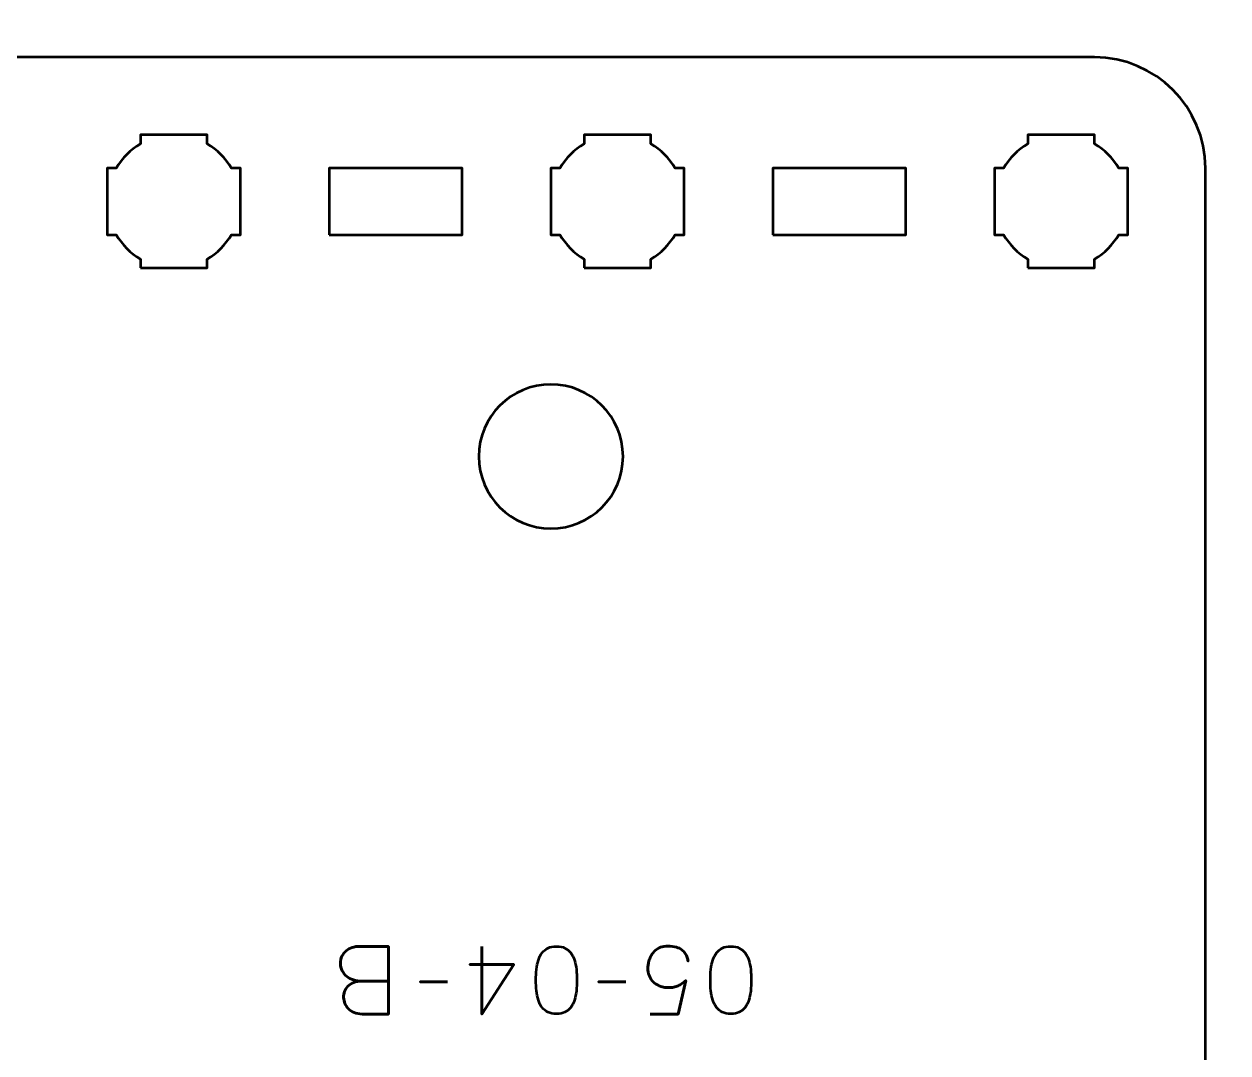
# Model space of a CAD drawing. Header units: centimetres. Extents: x -21 to 0, y -29.7 to 0.
# Drawn here: x -10.18 to -4.75, y -20.14 to -15.5 of the extents above; entities that cross this region are included whole.
import ezdxf

# ---------------------------------------------------------------- set-up
doc = ezdxf.new("R2010")
doc.units = ezdxf.units.CM
doc.header["$MEASUREMENT"] = 0
doc.layers.add('Layer 1', color=7, linetype='Continuous')

msp = doc.modelspace()

# ---------------------------------------------------------------- linework, layer by layer
at = {"layer": 'Layer 1', "color": 1, "lineweight": 53}
msp.add_open_spline([(-21.00003, -29.19995), (-21.00003, -29.19995), (-21.00003, -5.29992), (-21.00003, -5.29992), (-21.00003, -5.29992), (-21.00003, -5.21709), (-20.93286, -5.14992), (-20.85003, -5.14992), (-20.85003, -5.14992), (-20.7672, -5.14992), (-20.70003, -5.08275), (-20.70003, -4.99992), (-20.70003, -4.99992), (-20.70003, -4.91709), (-20.7672, -4.84992), (-20.85003, -4.84992), (-20.85003, -4.84992), (-20.93286, -4.84992), (-21.00003, -4.78275), (-21.00003, -4.69992), (-21.00003, -4.69992), (-21.00003, -4.61709), (-20.93286, -4.54992), (-20.85003, -4.54992), (-20.85003, -4.54992), (-20.7672, -4.54992), (-20.70003, -4.48275), (-20.70003, -4.39992), (-20.70003, -4.39992), (-20.70003, -4.31709), (-20.7672, -4.24992), (-20.85003, -4.24992), (-20.85003, -4.24992), (-20.93286, -4.24992), (-21.00003, -4.18275), (-21.00003, -4.09992), (-21.00003, -4.09992), (-21.00003, -4.01709), (-20.93286, -3.94992), (-20.85003, -3.94992), (-20.85003, -3.94992), (-20.7672, -3.94992), (-20.70003, -3.88275), (-20.70003, -3.79992), (-20.70003, -3.79992), (-20.70003, -3.71709), (-20.7672, -3.64992), (-20.85003, -3.64992), (-20.85003, -3.64992), (-20.93286, -3.64992), (-21.00003, -3.58275), (-21.00003, -3.49992), (-21.00003, -3.49992), (-21.00003, -3.41709), (-20.93286, -3.34992), (-20.85003, -3.34992), (-20.85003, -3.34992), (-20.7672, -3.34992), (-20.70003, -3.28275), (-20.70003, -3.19992), (-20.70003, -3.19992), (-20.70003, -3.11709), (-20.7672, -3.04992), (-20.85003, -3.04992), (-20.85003, -3.04992), (-20.93286, -3.04992), (-21.00003, -2.98275), (-21.00003, -2.89992), (-21.00003, -2.89992), (-21.00003, -2.81709), (-20.93286, -2.74992), (-20.85003, -2.74992), (-20.85003, -2.74992), (-20.7672, -2.74992), (-20.70003, -2.68275), (-20.70003, -2.59992), (-20.70003, -2.59992), (-20.70003, -2.51709), (-20.7672, -2.44992), (-20.85003, -2.44992), (-20.85003, -2.44992), (-20.93286, -2.44992), (-21.00003, -2.38275), (-21.00003, -2.29992), (-21.00003, -2.29992), (-21.00003, -2.21709), (-20.93286, -2.14992), (-20.85003, -2.14992), (-20.85003, -2.14992), (-20.7672, -2.14992), (-20.70003, -2.08275), (-20.70003, -1.99992), (-20.70003, -1.99992), (-20.70003, -1.91709), (-20.7672, -1.84992), (-20.85003, -1.84992), (-20.85003, -1.84992), (-20.93286, -1.84992), (-21.00003, -1.78275), (-21.00003, -1.69992), (-21.00003, -1.69992), (-21.00003, -1.61709), (-20.93286, -1.54992), (-20.85003, -1.54992), (-20.85003, -1.54992), (-20.7672, -1.54992), (-20.70003, -1.48275), (-20.70003, -1.39992), (-20.70003, -1.39992), (-20.70003, -1.31709), (-20.7672, -1.24992), (-20.85003, -1.24992), (-20.85003, -1.24992), (-20.93286, -1.24992), (-21.00003, -1.18275), (-21.00003, -1.09992), (-21.00003, -1.09992), (-21.00003, -1.09992), (-21.00003, -0.49992), (-21.00003, -0.49992), (-21.00003, -0.49992), (-21.00003, -0.22295), (-20.77694, 0.00004), (-20.49994, 0.00004), (-20.49994, 0.00004), (-20.49994, 0.00004), (-0.50008, 0.00004), (-0.50008, 0.00004), (-0.50008, 0.00004), (-0.22294, 0.00004), (0.00002, -0.22295), (0.00002, -0.49992), (0.00002, -0.49992), (0.00002, -0.49992), (0.00002, -29.19995), (0.00002, -29.19995), (0.00002, -29.19995), (0.00002, -29.47695), (-0.22294, -29.70004), (-0.50008, -29.70004), (-0.50008, -29.70004), (-0.50008, -29.70004), (-20.49994, -29.70004), (-20.49994, -29.70004), (-20.49994, -29.70004), (-20.77694, -29.70004), (-21.00003, -29.47695), (-21.00003, -29.19995)], degree=3, knots=[0, 0, 0, 0, 0.027027, 0.027027, 0.027027, 0.027027, 0.0540541, 0.0540541, 0.0540541, 0.0540541, 0.0810811, 0.0810811, 0.0810811, 0.0810811, 0.1081081, 0.1081081, 0.1081081, 0.1081081, 0.1351351, 0.1351351, 0.1351351, 0.1351351, 0.1621622, 0.1621622, 0.1621622, 0.1621622, 0.1891892, 0.1891892, 0.1891892, 0.1891892, 0.2162162, 0.2162162, 0.2162162, 0.2162162, 0.2432432, 0.2432432, 0.2432432, 0.2432432, 0.2702703, 0.2702703, 0.2702703, 0.2702703, 0.2972973, 0.2972973, 0.2972973, 0.2972973, 0.3243243, 0.3243243, 0.3243243, 0.3243243, 0.3513514, 0.3513514, 0.3513514, 0.3513514, 0.3783784, 0.3783784, 0.3783784, 0.3783784, 0.4054054, 0.4054054, 0.4054054, 0.4054054, 0.4324324, 0.4324324, 0.4324324, 0.4324324, 0.4594595, 0.4594595, 0.4594595, 0.4594595, 0.4864865, 0.4864865, 0.4864865, 0.4864865, 0.5135135, 0.5135135, 0.5135135, 0.5135135, 0.5405405, 0.5405405, 0.5405405, 0.5405405, 0.5675676, 0.5675676, 0.5675676, 0.5675676, 0.5945946, 0.5945946, 0.5945946, 0.5945946, 0.6216216, 0.6216216, 0.6216216, 0.6216216, 0.6486486, 0.6486486, 0.6486486, 0.6486486, 0.6756757, 0.6756757, 0.6756757, 0.6756757, 0.7027027, 0.7027027, 0.7027027, 0.7027027, 0.7297297, 0.7297297, 0.7297297, 0.7297297, 0.7567568, 0.7567568, 0.7567568, 0.7567568, 0.7837838, 0.7837838, 0.7837838, 0.7837838, 0.8108108, 0.8108108, 0.8108108, 0.8108108, 0.8378378, 0.8378378, 0.8378378, 0.8378378, 0.8648649, 0.8648649, 0.8648649, 0.8648649, 0.8918919, 0.8918919, 0.8918919, 0.8918919, 0.9189189, 0.9189189, 0.9189189, 0.9189189, 0.9459459, 0.9459459, 0.9459459, 0.9459459, 0.972973, 0.972973, 0.972973, 0.972973, 1, 1, 1, 1], dxfattribs=at)
at = {"layer": 'Layer 1', "color": 3, "lineweight": 53}
msp.add_open_spline([(-5.35, -24.95001), (-5.35, -24.95001), (-11.65, -24.95001), (-11.65, -24.95001), (-11.65, -24.95001), (-11.92609, -24.95001), (-12.15, -24.7261), (-12.15, -24.45001), (-12.15, -24.45001), (-12.15, -24.45001), (-12.15, -16.15001), (-12.15, -16.15001), (-12.15, -16.15001), (-12.15, -15.87392), (-11.92609, -15.65001), (-11.65, -15.65001), (-11.65, -15.65001), (-11.65, -15.65001), (-5.35, -15.65001), (-5.35, -15.65001), (-5.35, -15.65001), (-5.07391, -15.65001), (-4.85, -15.87392), (-4.85, -16.15001), (-4.85, -16.15001), (-4.85, -16.15001), (-4.85, -24.45001), (-4.85, -24.45001), (-4.85, -24.45001), (-4.85, -24.7261), (-5.07391, -24.95001), (-5.35, -24.95001)], degree=3, knots=[0, 0, 0, 0, 0.125, 0.125, 0.125, 0.125, 0.25, 0.25, 0.25, 0.25, 0.375, 0.375, 0.375, 0.375, 0.5, 0.5, 0.5, 0.5, 0.625, 0.625, 0.625, 0.625, 0.75, 0.75, 0.75, 0.75, 0.875, 0.875, 0.875, 0.875, 1, 1, 1, 1], dxfattribs=at)
at = {"layer": 'Layer 1', "lineweight": 53}
for points, knots in [([(-9.65, -16.60001), (-9.65, -16.60001), (-9.65, -16.55986), (-9.65, -16.55986), (-9.65, -16.55986), (-9.69553, -16.53351), (-9.7335, -16.49554), (-9.75985, -16.45001), (-9.75985, -16.45001), (-9.75985, -16.45001), (-9.8, -16.45001), (-9.8, -16.45001), (-9.8, -16.45001), (-9.8, -16.45001), (-9.8, -16.30001), (-9.8, -16.30001), (-9.8, -16.30001), (-9.8, -16.30001), (-9.8, -16.15001), (-9.8, -16.15001), (-9.8, -16.15001), (-9.8, -16.15001), (-9.75985, -16.15001), (-9.75985, -16.15001), (-9.75985, -16.15001), (-9.7335, -16.10448), (-9.69553, -16.06651), (-9.65, -16.04016), (-9.65, -16.04016), (-9.65, -16.04016), (-9.65, -16.00001), (-9.65, -16.00001), (-9.65, -16.00001), (-9.65, -16.00001), (-9.5, -16.00001), (-9.5, -16.00001), (-9.5, -16.00001), (-9.5, -16.00001), (-9.35, -16.00001), (-9.35, -16.00001), (-9.35, -16.00001), (-9.35, -16.00001), (-9.35, -16.04016), (-9.35, -16.04016), (-9.35, -16.04016), (-9.30447, -16.06651), (-9.2665, -16.10448), (-9.24015, -16.15001), (-9.24015, -16.15001), (-9.24015, -16.15001), (-9.2, -16.15001), (-9.2, -16.15001), (-9.2, -16.15001), (-9.2, -16.15001), (-9.2, -16.30001), (-9.2, -16.30001), (-9.2, -16.30001), (-9.2, -16.30001), (-9.2, -16.45001), (-9.2, -16.45001), (-9.2, -16.45001), (-9.2, -16.45001), (-9.24015, -16.45001), (-9.24015, -16.45001), (-9.24015, -16.45001), (-9.2665, -16.49554), (-9.30447, -16.53351), (-9.35, -16.55986), (-9.35, -16.55986), (-9.35, -16.55986), (-9.35, -16.60001), (-9.35, -16.60001), (-9.35, -16.60001), (-9.35, -16.60001), (-9.5, -16.60001), (-9.5, -16.60001), (-9.5, -16.60001), (-9.5, -16.60001), (-9.65, -16.60001), (-9.65, -16.60001)], [0, 0, 0, 0, 0.05, 0.05, 0.05, 0.05, 0.1, 0.1, 0.1, 0.1, 0.15, 0.15, 0.15, 0.15, 0.2, 0.2, 0.2, 0.2, 0.25, 0.25, 0.25, 0.25, 0.3, 0.3, 0.3, 0.3, 0.35, 0.35, 0.35, 0.35, 0.4, 0.4, 0.4, 0.4, 0.45, 0.45, 0.45, 0.45, 0.5, 0.5, 0.5, 0.5, 0.55, 0.55, 0.55, 0.55, 0.6, 0.6, 0.6, 0.6, 0.65, 0.65, 0.65, 0.65, 0.7, 0.7, 0.7, 0.7, 0.75, 0.75, 0.75, 0.75, 0.8, 0.8, 0.8, 0.8, 0.85, 0.85, 0.85, 0.85, 0.9, 0.9, 0.9, 0.9, 0.95, 0.95, 0.95, 0.95, 1, 1, 1, 1]), ([(-7.65, -16.60001), (-7.65, -16.60001), (-7.65, -16.55986), (-7.65, -16.55986), (-7.65, -16.55986), (-7.69553, -16.53351), (-7.7335, -16.49554), (-7.75985, -16.45001), (-7.75985, -16.45001), (-7.75985, -16.45001), (-7.8, -16.45001), (-7.8, -16.45001), (-7.8, -16.45001), (-7.8, -16.45001), (-7.8, -16.30001), (-7.8, -16.30001), (-7.8, -16.30001), (-7.8, -16.30001), (-7.8, -16.15001), (-7.8, -16.15001), (-7.8, -16.15001), (-7.8, -16.15001), (-7.75985, -16.15001), (-7.75985, -16.15001), (-7.75985, -16.15001), (-7.7335, -16.10448), (-7.69553, -16.06651), (-7.65, -16.04016), (-7.65, -16.04016), (-7.65, -16.04016), (-7.65, -16.00001), (-7.65, -16.00001), (-7.65, -16.00001), (-7.65, -16.00001), (-7.5, -16.00001), (-7.5, -16.00001), (-7.5, -16.00001), (-7.5, -16.00001), (-7.35, -16.00001), (-7.35, -16.00001), (-7.35, -16.00001), (-7.35, -16.00001), (-7.35, -16.04016), (-7.35, -16.04016), (-7.35, -16.04016), (-7.30447, -16.06651), (-7.2665, -16.10448), (-7.24015, -16.15001), (-7.24015, -16.15001), (-7.24015, -16.15001), (-7.2, -16.15001), (-7.2, -16.15001), (-7.2, -16.15001), (-7.2, -16.15001), (-7.2, -16.30001), (-7.2, -16.30001), (-7.2, -16.30001), (-7.2, -16.30001), (-7.2, -16.45001), (-7.2, -16.45001), (-7.2, -16.45001), (-7.2, -16.45001), (-7.24015, -16.45001), (-7.24015, -16.45001), (-7.24015, -16.45001), (-7.2665, -16.49554), (-7.30447, -16.53351), (-7.35, -16.55986), (-7.35, -16.55986), (-7.35, -16.55986), (-7.35, -16.60001), (-7.35, -16.60001), (-7.35, -16.60001), (-7.35, -16.60001), (-7.5, -16.60001), (-7.5, -16.60001), (-7.5, -16.60001), (-7.5, -16.60001), (-7.65, -16.60001), (-7.65, -16.60001)], [0, 0, 0, 0, 0.05, 0.05, 0.05, 0.05, 0.1, 0.1, 0.1, 0.1, 0.15, 0.15, 0.15, 0.15, 0.2, 0.2, 0.2, 0.2, 0.25, 0.25, 0.25, 0.25, 0.3, 0.3, 0.3, 0.3, 0.35, 0.35, 0.35, 0.35, 0.4, 0.4, 0.4, 0.4, 0.45, 0.45, 0.45, 0.45, 0.5, 0.5, 0.5, 0.5, 0.55, 0.55, 0.55, 0.55, 0.6, 0.6, 0.6, 0.6, 0.65, 0.65, 0.65, 0.65, 0.7, 0.7, 0.7, 0.7, 0.75, 0.75, 0.75, 0.75, 0.8, 0.8, 0.8, 0.8, 0.85, 0.85, 0.85, 0.85, 0.9, 0.9, 0.9, 0.9, 0.95, 0.95, 0.95, 0.95, 1, 1, 1, 1]), ([(-5.65, -16.60001), (-5.65, -16.60001), (-5.65, -16.55986), (-5.65, -16.55986), (-5.65, -16.55986), (-5.69553, -16.53351), (-5.7335, -16.49554), (-5.75985, -16.45001), (-5.75985, -16.45001), (-5.75985, -16.45001), (-5.8, -16.45001), (-5.8, -16.45001), (-5.8, -16.45001), (-5.8, -16.45001), (-5.8, -16.30001), (-5.8, -16.30001), (-5.8, -16.30001), (-5.8, -16.30001), (-5.8, -16.15001), (-5.8, -16.15001), (-5.8, -16.15001), (-5.8, -16.15001), (-5.75985, -16.15001), (-5.75985, -16.15001), (-5.75985, -16.15001), (-5.7335, -16.10448), (-5.69553, -16.06651), (-5.65, -16.04016), (-5.65, -16.04016), (-5.65, -16.04016), (-5.65, -16.00001), (-5.65, -16.00001), (-5.65, -16.00001), (-5.65, -16.00001), (-5.5, -16.00001), (-5.5, -16.00001), (-5.5, -16.00001), (-5.5, -16.00001), (-5.35, -16.00001), (-5.35, -16.00001), (-5.35, -16.00001), (-5.35, -16.00001), (-5.35, -16.04016), (-5.35, -16.04016), (-5.35, -16.04016), (-5.30447, -16.06651), (-5.2665, -16.10448), (-5.24015, -16.15001), (-5.24015, -16.15001), (-5.24015, -16.15001), (-5.2, -16.15001), (-5.2, -16.15001), (-5.2, -16.15001), (-5.2, -16.15001), (-5.2, -16.30001), (-5.2, -16.30001), (-5.2, -16.30001), (-5.2, -16.30001), (-5.2, -16.45001), (-5.2, -16.45001), (-5.2, -16.45001), (-5.2, -16.45001), (-5.24015, -16.45001), (-5.24015, -16.45001), (-5.24015, -16.45001), (-5.2665, -16.49554), (-5.30447, -16.53351), (-5.35, -16.55986), (-5.35, -16.55986), (-5.35, -16.55986), (-5.35, -16.60001), (-5.35, -16.60001), (-5.35, -16.60001), (-5.35, -16.60001), (-5.5, -16.60001), (-5.5, -16.60001), (-5.5, -16.60001), (-5.5, -16.60001), (-5.65, -16.60001), (-5.65, -16.60001)], [0, 0, 0, 0, 0.05, 0.05, 0.05, 0.05, 0.1, 0.1, 0.1, 0.1, 0.15, 0.15, 0.15, 0.15, 0.2, 0.2, 0.2, 0.2, 0.25, 0.25, 0.25, 0.25, 0.3, 0.3, 0.3, 0.3, 0.35, 0.35, 0.35, 0.35, 0.4, 0.4, 0.4, 0.4, 0.45, 0.45, 0.45, 0.45, 0.5, 0.5, 0.5, 0.5, 0.55, 0.55, 0.55, 0.55, 0.6, 0.6, 0.6, 0.6, 0.65, 0.65, 0.65, 0.65, 0.7, 0.7, 0.7, 0.7, 0.75, 0.75, 0.75, 0.75, 0.8, 0.8, 0.8, 0.8, 0.85, 0.85, 0.85, 0.85, 0.9, 0.9, 0.9, 0.9, 0.95, 0.95, 0.95, 0.95, 1, 1, 1, 1]), ([(-8.8, -16.45001), (-8.8, -16.45001), (-8.8, -16.15001), (-8.8, -16.15001), (-8.8, -16.15001), (-8.8, -16.15001), (-8.2, -16.15001), (-8.2, -16.15001), (-8.2, -16.15001), (-8.2, -16.15001), (-8.2, -16.45001), (-8.2, -16.45001), (-8.2, -16.45001), (-8.2, -16.45001), (-8.8, -16.45001), (-8.8, -16.45001)], [0, 0, 0, 0, 0.25, 0.25, 0.25, 0.25, 0.5, 0.5, 0.5, 0.5, 0.75, 0.75, 0.75, 0.75, 1, 1, 1, 1]), ([(-6.8, -16.45001), (-6.8, -16.45001), (-6.8, -16.15001), (-6.8, -16.15001), (-6.8, -16.15001), (-6.8, -16.15001), (-6.2, -16.15001), (-6.2, -16.15001), (-6.2, -16.15001), (-6.2, -16.15001), (-6.2, -16.45001), (-6.2, -16.45001), (-6.2, -16.45001), (-6.2, -16.45001), (-6.8, -16.45001), (-6.8, -16.45001)], [0, 0, 0, 0, 0.25, 0.25, 0.25, 0.25, 0.5, 0.5, 0.5, 0.5, 0.75, 0.75, 0.75, 0.75, 1, 1, 1, 1]), ([(-8.12501, -17.45001), (-8.12501, -17.27055), (-7.97947, -17.12501), (-7.80001, -17.12501), (-7.80001, -17.12501), (-7.62055, -17.12501), (-7.47501, -17.27055), (-7.47501, -17.45001), (-7.47501, -17.45001), (-7.47501, -17.62947), (-7.62055, -17.77501), (-7.80001, -17.77501), (-7.80001, -17.77501), (-7.97947, -17.77501), (-8.12501, -17.62947), (-8.12501, -17.45001)], [0, 0, 0, 0, 0.25, 0.25, 0.25, 0.25, 0.5, 0.5, 0.5, 0.5, 0.75, 0.75, 0.75, 0.75, 1, 1, 1, 1])]:
    msp.add_open_spline(points, degree=3, knots=knots, dxfattribs=at)
at = {"layer": 'Layer 1', "color": 5, "lineweight": 53}
for points, knots in [([(-8.53258, -19.81686), (-8.53258, -19.81686), (-8.64984, -19.81686), (-8.64984, -19.81686), (-8.64984, -19.81686), (-8.66508, -19.81693), (-8.67806, -19.81904), (-8.689, -19.82321), (-8.689, -19.82321), (-8.69987, -19.8273), (-8.70868, -19.83287), (-8.71553, -19.83986), (-8.71553, -19.83986), (-8.72237, -19.84684), (-8.72731, -19.85474), (-8.73042, -19.86349), (-8.73042, -19.86349), (-8.73345, -19.87217), (-8.73486, -19.8812), (-8.73451, -19.89051), (-8.73451, -19.89051), (-8.73408, -19.89983), (-8.73211, -19.90886), (-8.72858, -19.91768), (-8.72858, -19.91768), (-8.72512, -19.9265), (-8.7199, -19.93447), (-8.71306, -19.9416), (-8.71306, -19.9416), (-8.70622, -19.94872), (-8.69768, -19.95437), (-8.68731, -19.95853), (-8.68731, -19.95853), (-8.67693, -19.96276), (-8.66473, -19.96495), (-8.65069, -19.96502), (-8.65069, -19.96502), (-8.65069, -19.96502), (-8.53258, -19.96502), (-8.53258, -19.96502), (-8.53258, -19.96502), (-8.53258, -19.96502), (-8.53258, -19.6598), (-8.53258, -19.6598), (-8.53258, -19.6598), (-8.53258, -19.6598), (-8.66254, -19.6598), (-8.66254, -19.6598), (-8.66254, -19.6598), (-8.67468, -19.6598), (-8.68597, -19.66156), (-8.69641, -19.66502), (-8.69641, -19.66502), (-8.70685, -19.66855), (-8.71595, -19.67356), (-8.72378, -19.68019), (-8.72378, -19.68019), (-8.73169, -19.68689), (-8.73782, -19.69494), (-8.7422, -19.70446), (-8.7422, -19.70446), (-8.74657, -19.71399), (-8.74883, -19.72478), (-8.7489, -19.73685), (-8.7489, -19.73685), (-8.74862, -19.74898), (-8.74608, -19.75992), (-8.74121, -19.76972), (-8.74121, -19.76972), (-8.73634, -19.77953), (-8.72957, -19.78793), (-8.72082, -19.79491), (-8.72082, -19.79491), (-8.71207, -19.80197), (-8.70163, -19.8074), (-8.68963, -19.81114), (-8.68963, -19.81114), (-8.67764, -19.81488), (-8.66438, -19.81678), (-8.64984, -19.81686), (-8.64984, -19.81686), (-8.66438, -19.81678), (-8.67764, -19.81488), (-8.68963, -19.81114), (-8.68963, -19.81114), (-8.70163, -19.8074), (-8.71207, -19.80197), (-8.72082, -19.79491), (-8.72082, -19.79491), (-8.72957, -19.78793), (-8.73634, -19.77953), (-8.74121, -19.76972), (-8.74121, -19.76972), (-8.74608, -19.75992), (-8.74862, -19.74898), (-8.7489, -19.73685), (-8.7489, -19.73685), (-8.74883, -19.72478), (-8.74657, -19.71399), (-8.7422, -19.70446), (-8.7422, -19.70446), (-8.73782, -19.69494), (-8.73169, -19.68689), (-8.72378, -19.68019), (-8.72378, -19.68019), (-8.71595, -19.67356), (-8.70685, -19.66855), (-8.69641, -19.66502), (-8.69641, -19.66502), (-8.68597, -19.66156), (-8.67468, -19.6598), (-8.66254, -19.6598), (-8.66254, -19.6598), (-8.66254, -19.6598), (-8.53258, -19.6598), (-8.53258, -19.6598), (-8.53258, -19.6598), (-8.53258, -19.6598), (-8.53258, -19.96502), (-8.53258, -19.96502), (-8.53258, -19.96502), (-8.53258, -19.96502), (-8.65069, -19.96502), (-8.65069, -19.96502), (-8.65069, -19.96502), (-8.66473, -19.96495), (-8.67693, -19.96276), (-8.68731, -19.95853), (-8.68731, -19.95853), (-8.69768, -19.95437), (-8.70622, -19.94872), (-8.71306, -19.9416), (-8.71306, -19.9416), (-8.7199, -19.93447), (-8.72512, -19.9265), (-8.72858, -19.91768), (-8.72858, -19.91768), (-8.73211, -19.90886), (-8.73408, -19.89983), (-8.73451, -19.89051), (-8.73451, -19.89051), (-8.73486, -19.8812), (-8.73345, -19.87217), (-8.73042, -19.86349), (-8.73042, -19.86349), (-8.72731, -19.85474), (-8.72237, -19.84684), (-8.71553, -19.83986), (-8.71553, -19.83986), (-8.70868, -19.83287), (-8.69987, -19.8273), (-8.689, -19.82321), (-8.689, -19.82321), (-8.67806, -19.81904), (-8.66508, -19.81693), (-8.64984, -19.81686), (-8.64984, -19.81686), (-8.64984, -19.81686), (-8.53258, -19.81686), (-8.53258, -19.81686)], [0, 0, 0, 0, 0.025, 0.025, 0.025, 0.025, 0.05, 0.05, 0.05, 0.05, 0.075, 0.075, 0.075, 0.075, 0.1, 0.1, 0.1, 0.1, 0.125, 0.125, 0.125, 0.125, 0.15, 0.15, 0.15, 0.15, 0.175, 0.175, 0.175, 0.175, 0.2, 0.2, 0.2, 0.2, 0.225, 0.225, 0.225, 0.225, 0.25, 0.25, 0.25, 0.25, 0.275, 0.275, 0.275, 0.275, 0.3, 0.3, 0.3, 0.3, 0.325, 0.325, 0.325, 0.325, 0.35, 0.35, 0.35, 0.35, 0.375, 0.375, 0.375, 0.375, 0.4, 0.4, 0.4, 0.4, 0.425, 0.425, 0.425, 0.425, 0.45, 0.45, 0.45, 0.45, 0.475, 0.475, 0.475, 0.475, 0.5, 0.5, 0.5, 0.5, 0.525, 0.525, 0.525, 0.525, 0.55, 0.55, 0.55, 0.55, 0.575, 0.575, 0.575, 0.575, 0.6, 0.6, 0.6, 0.6, 0.625, 0.625, 0.625, 0.625, 0.65, 0.65, 0.65, 0.65, 0.675, 0.675, 0.675, 0.675, 0.7, 0.7, 0.7, 0.7, 0.725, 0.725, 0.725, 0.725, 0.75, 0.75, 0.75, 0.75, 0.775, 0.775, 0.775, 0.775, 0.8, 0.8, 0.8, 0.8, 0.825, 0.825, 0.825, 0.825, 0.85, 0.85, 0.85, 0.85, 0.875, 0.875, 0.875, 0.875, 0.9, 0.9, 0.9, 0.9, 0.925, 0.925, 0.925, 0.925, 0.95, 0.95, 0.95, 0.95, 0.975, 0.975, 0.975, 0.975, 1, 1, 1, 1]), ([(-8.11179, -19.6598), (-8.11179, -19.6598), (-8.11179, -19.96502), (-8.11179, -19.96502), (-8.11179, -19.96502), (-8.11179, -19.96502), (-7.96786, -19.74108), (-7.96786, -19.74108), (-7.96786, -19.74108), (-7.96786, -19.74108), (-8.16598, -19.74108), (-8.16598, -19.74108), (-8.16598, -19.74108), (-8.16598, -19.74108), (-7.96786, -19.74108), (-7.96786, -19.74108), (-7.96786, -19.74108), (-7.96786, -19.74108), (-8.11179, -19.96502), (-8.11179, -19.96502), (-8.11179, -19.96502), (-8.11179, -19.96502), (-8.11179, -19.6598), (-8.11179, -19.6598)], [0, 0, 0, 0, 0.1666667, 0.1666667, 0.1666667, 0.1666667, 0.3333333, 0.3333333, 0.3333333, 0.3333333, 0.5, 0.5, 0.5, 0.5, 0.6666667, 0.6666667, 0.6666667, 0.6666667, 0.8333333, 0.8333333, 0.8333333, 0.8333333, 1, 1, 1, 1]), ([(-7.77525, -19.6598), (-7.79006, -19.65987), (-7.80283, -19.66248), (-7.81349, -19.66756), (-7.81349, -19.66756), (-7.82407, -19.67264), (-7.83289, -19.67991), (-7.83994, -19.68915), (-7.83994, -19.68915), (-7.84693, -19.69846), (-7.85243, -19.70947), (-7.85652, -19.72217), (-7.85652, -19.72217), (-7.86055, -19.73487), (-7.86344, -19.74877), (-7.86506, -19.76401), (-7.86506, -19.76401), (-7.86676, -19.77925), (-7.8676, -19.79527), (-7.86753, -19.8122), (-7.86753, -19.8122), (-7.8676, -19.82906), (-7.86676, -19.84508), (-7.86506, -19.86025), (-7.86506, -19.86025), (-7.86344, -19.87542), (-7.86055, -19.88939), (-7.85652, -19.90209), (-7.85652, -19.90209), (-7.85243, -19.91472), (-7.84693, -19.92572), (-7.83994, -19.93511), (-7.83994, -19.93511), (-7.83289, -19.94442), (-7.82407, -19.95169), (-7.81349, -19.95677), (-7.81349, -19.95677), (-7.80283, -19.96192), (-7.79006, -19.96453), (-7.77525, -19.9646), (-7.77525, -19.9646), (-7.76043, -19.96453), (-7.74766, -19.96192), (-7.737, -19.95677), (-7.737, -19.95677), (-7.72642, -19.95169), (-7.7176, -19.94442), (-7.71055, -19.93511), (-7.71055, -19.93511), (-7.70356, -19.92572), (-7.69806, -19.91472), (-7.69397, -19.90209), (-7.69397, -19.90209), (-7.68994, -19.88939), (-7.68705, -19.87542), (-7.68543, -19.86025), (-7.68543, -19.86025), (-7.68374, -19.84508), (-7.68289, -19.82906), (-7.68296, -19.8122), (-7.68296, -19.8122), (-7.68289, -19.79527), (-7.68374, -19.77925), (-7.68543, -19.76401), (-7.68543, -19.76401), (-7.68705, -19.74877), (-7.68994, -19.73487), (-7.69397, -19.72217), (-7.69397, -19.72217), (-7.69806, -19.70947), (-7.70356, -19.69846), (-7.71055, -19.68915), (-7.71055, -19.68915), (-7.7176, -19.67991), (-7.72642, -19.67264), (-7.737, -19.66756), (-7.737, -19.66756), (-7.74766, -19.66248), (-7.76043, -19.65987), (-7.77525, -19.6598)], [0, 0, 0, 0, 0.05, 0.05, 0.05, 0.05, 0.1, 0.1, 0.1, 0.1, 0.15, 0.15, 0.15, 0.15, 0.2, 0.2, 0.2, 0.2, 0.25, 0.25, 0.25, 0.25, 0.3, 0.3, 0.3, 0.3, 0.35, 0.35, 0.35, 0.35, 0.4, 0.4, 0.4, 0.4, 0.45, 0.45, 0.45, 0.45, 0.5, 0.5, 0.5, 0.5, 0.55, 0.55, 0.55, 0.55, 0.6, 0.6, 0.6, 0.6, 0.65, 0.65, 0.65, 0.65, 0.7, 0.7, 0.7, 0.7, 0.75, 0.75, 0.75, 0.75, 0.8, 0.8, 0.8, 0.8, 0.85, 0.85, 0.85, 0.85, 0.9, 0.9, 0.9, 0.9, 0.95, 0.95, 0.95, 0.95, 1, 1, 1, 1]), ([(-7.77525, -19.6598), (-7.79006, -19.65987), (-7.80283, -19.66248), (-7.81349, -19.66756), (-7.81349, -19.66756), (-7.82407, -19.67264), (-7.83289, -19.67991), (-7.83994, -19.68915), (-7.83994, -19.68915), (-7.84693, -19.69846), (-7.85243, -19.70947), (-7.85652, -19.72217), (-7.85652, -19.72217), (-7.86055, -19.73487), (-7.86344, -19.74877), (-7.86506, -19.76401), (-7.86506, -19.76401), (-7.86676, -19.77925), (-7.8676, -19.79527), (-7.86753, -19.8122), (-7.86753, -19.8122), (-7.8676, -19.82906), (-7.86676, -19.84508), (-7.86506, -19.86025), (-7.86506, -19.86025), (-7.86344, -19.87542), (-7.86055, -19.88939), (-7.85652, -19.90209), (-7.85652, -19.90209), (-7.85243, -19.91472), (-7.84693, -19.92572), (-7.83994, -19.93511), (-7.83994, -19.93511), (-7.83289, -19.94442), (-7.82407, -19.95169), (-7.81349, -19.95677), (-7.81349, -19.95677), (-7.80283, -19.96192), (-7.79006, -19.96453), (-7.77525, -19.9646), (-7.77525, -19.9646), (-7.76043, -19.96453), (-7.74766, -19.96192), (-7.737, -19.95677), (-7.737, -19.95677), (-7.72642, -19.95169), (-7.7176, -19.94442), (-7.71055, -19.93511), (-7.71055, -19.93511), (-7.70356, -19.92572), (-7.69806, -19.91472), (-7.69397, -19.90209), (-7.69397, -19.90209), (-7.68994, -19.88939), (-7.68705, -19.87542), (-7.68543, -19.86025), (-7.68543, -19.86025), (-7.68374, -19.84508), (-7.68289, -19.82906), (-7.68296, -19.8122), (-7.68296, -19.8122), (-7.68289, -19.79527), (-7.68374, -19.77925), (-7.68543, -19.76401), (-7.68543, -19.76401), (-7.68705, -19.74877), (-7.68994, -19.73487), (-7.69397, -19.72217), (-7.69397, -19.72217), (-7.69806, -19.70947), (-7.70356, -19.69846), (-7.71055, -19.68915), (-7.71055, -19.68915), (-7.7176, -19.67991), (-7.72642, -19.67264), (-7.737, -19.66756), (-7.737, -19.66756), (-7.74766, -19.66248), (-7.76043, -19.65987), (-7.77525, -19.6598)], [0, 0, 0, 0, 0.05, 0.05, 0.05, 0.05, 0.1, 0.1, 0.1, 0.1, 0.15, 0.15, 0.15, 0.15, 0.2, 0.2, 0.2, 0.2, 0.25, 0.25, 0.25, 0.25, 0.3, 0.3, 0.3, 0.3, 0.35, 0.35, 0.35, 0.35, 0.4, 0.4, 0.4, 0.4, 0.45, 0.45, 0.45, 0.45, 0.5, 0.5, 0.5, 0.5, 0.55, 0.55, 0.55, 0.55, 0.6, 0.6, 0.6, 0.6, 0.65, 0.65, 0.65, 0.65, 0.7, 0.7, 0.7, 0.7, 0.75, 0.75, 0.75, 0.75, 0.8, 0.8, 0.8, 0.8, 0.85, 0.85, 0.85, 0.85, 0.9, 0.9, 0.9, 0.9, 0.95, 0.95, 0.95, 0.95, 1, 1, 1, 1]), ([(-7.35319, -19.96502), (-7.35319, -19.96502), (-7.22619, -19.96502), (-7.22619, -19.96502), (-7.22619, -19.96502), (-7.22619, -19.96502), (-7.19232, -19.81347), (-7.19232, -19.81347), (-7.19232, -19.81347), (-7.19825, -19.81855), (-7.20389, -19.82313), (-7.20933, -19.82716), (-7.20933, -19.82716), (-7.21469, -19.83118), (-7.22033, -19.83456), (-7.22626, -19.83739), (-7.22626, -19.83739), (-7.23226, -19.84021), (-7.23903, -19.84233), (-7.24658, -19.84381), (-7.24658, -19.84381), (-7.2542, -19.84529), (-7.26323, -19.84607), (-7.2736, -19.84607), (-7.2736, -19.84607), (-7.28207, -19.84607), (-7.29054, -19.84494), (-7.299, -19.84261), (-7.299, -19.84261), (-7.30747, -19.84035), (-7.31551, -19.83689), (-7.32313, -19.83231), (-7.32313, -19.83231), (-7.33082, -19.82765), (-7.3376, -19.82186), (-7.34352, -19.81488), (-7.34352, -19.81488), (-7.34952, -19.80789), (-7.35425, -19.79971), (-7.35763, -19.79033), (-7.35763, -19.79033), (-7.36109, -19.78094), (-7.36285, -19.77029), (-7.36292, -19.75844), (-7.36292, -19.75844), (-7.363, -19.75406), (-7.3625, -19.74856), (-7.36151, -19.74207), (-7.36151, -19.74207), (-7.3606, -19.73558), (-7.3589, -19.72852), (-7.3565, -19.72104), (-7.3565, -19.72104), (-7.35411, -19.71356), (-7.35072, -19.70615), (-7.34642, -19.69882), (-7.34642, -19.69882), (-7.34211, -19.69148), (-7.33661, -19.68478), (-7.32998, -19.67871), (-7.32998, -19.67871), (-7.32334, -19.67264), (-7.3153, -19.66777), (-7.30592, -19.6641), (-7.30592, -19.6641), (-7.29646, -19.66051), (-7.28538, -19.6586), (-7.27276, -19.65853), (-7.27276, -19.65853), (-7.25766, -19.6586), (-7.24496, -19.66022), (-7.23466, -19.66326), (-7.23466, -19.66326), (-7.22435, -19.66636), (-7.21596, -19.67038), (-7.20947, -19.67546), (-7.20947, -19.67546), (-7.20291, -19.68054), (-7.19783, -19.68612), (-7.19416, -19.69218), (-7.19416, -19.69218), (-7.19049, -19.69825), (-7.18774, -19.70432), (-7.1859, -19.71039), (-7.1859, -19.71039), (-7.18407, -19.71646), (-7.18266, -19.72203), (-7.18174, -19.72711), (-7.18174, -19.72711), (-7.18266, -19.72203), (-7.18407, -19.71646), (-7.1859, -19.71039), (-7.1859, -19.71039), (-7.18774, -19.70432), (-7.19049, -19.69825), (-7.19416, -19.69218), (-7.19416, -19.69218), (-7.19783, -19.68612), (-7.20291, -19.68054), (-7.20947, -19.67546), (-7.20947, -19.67546), (-7.21596, -19.67038), (-7.22435, -19.66636), (-7.23466, -19.66326), (-7.23466, -19.66326), (-7.24496, -19.66022), (-7.25766, -19.6586), (-7.27276, -19.65853), (-7.27276, -19.65853), (-7.28538, -19.6586), (-7.29646, -19.66051), (-7.30592, -19.6641), (-7.30592, -19.6641), (-7.3153, -19.66777), (-7.32334, -19.67264), (-7.32998, -19.67871), (-7.32998, -19.67871), (-7.33661, -19.68478), (-7.34211, -19.69148), (-7.34642, -19.69882), (-7.34642, -19.69882), (-7.35072, -19.70615), (-7.35411, -19.71356), (-7.3565, -19.72104), (-7.3565, -19.72104), (-7.3589, -19.72852), (-7.3606, -19.73558), (-7.36151, -19.74207), (-7.36151, -19.74207), (-7.3625, -19.74856), (-7.363, -19.75406), (-7.36292, -19.75844), (-7.36292, -19.75844), (-7.36285, -19.77029), (-7.36109, -19.78094), (-7.35763, -19.79033), (-7.35763, -19.79033), (-7.35425, -19.79971), (-7.34952, -19.80789), (-7.34352, -19.81488), (-7.34352, -19.81488), (-7.3376, -19.82186), (-7.33082, -19.82765), (-7.32313, -19.83231), (-7.32313, -19.83231), (-7.31551, -19.83689), (-7.30747, -19.84035), (-7.299, -19.84261), (-7.299, -19.84261), (-7.29054, -19.84494), (-7.28207, -19.84607), (-7.2736, -19.84607), (-7.2736, -19.84607), (-7.26323, -19.84607), (-7.2542, -19.84529), (-7.24658, -19.84381), (-7.24658, -19.84381), (-7.23903, -19.84233), (-7.23226, -19.84021), (-7.22626, -19.83739), (-7.22626, -19.83739), (-7.22033, -19.83456), (-7.21469, -19.83118), (-7.20933, -19.82716), (-7.20933, -19.82716), (-7.20389, -19.82313), (-7.19825, -19.81855), (-7.19232, -19.81347), (-7.19232, -19.81347), (-7.19232, -19.81347), (-7.22619, -19.96502), (-7.22619, -19.96502), (-7.22619, -19.96502), (-7.22619, -19.96502), (-7.35319, -19.96502), (-7.35319, -19.96502)], [0, 0, 0, 0, 0.0227273, 0.0227273, 0.0227273, 0.0227273, 0.0454545, 0.0454545, 0.0454545, 0.0454545, 0.0681818, 0.0681818, 0.0681818, 0.0681818, 0.0909091, 0.0909091, 0.0909091, 0.0909091, 0.1136364, 0.1136364, 0.1136364, 0.1136364, 0.1363636, 0.1363636, 0.1363636, 0.1363636, 0.1590909, 0.1590909, 0.1590909, 0.1590909, 0.1818182, 0.1818182, 0.1818182, 0.1818182, 0.2045455, 0.2045455, 0.2045455, 0.2045455, 0.2272727, 0.2272727, 0.2272727, 0.2272727, 0.25, 0.25, 0.25, 0.25, 0.2727273, 0.2727273, 0.2727273, 0.2727273, 0.2954545, 0.2954545, 0.2954545, 0.2954545, 0.3181818, 0.3181818, 0.3181818, 0.3181818, 0.3409091, 0.3409091, 0.3409091, 0.3409091, 0.3636364, 0.3636364, 0.3636364, 0.3636364, 0.3863636, 0.3863636, 0.3863636, 0.3863636, 0.4090909, 0.4090909, 0.4090909, 0.4090909, 0.4318182, 0.4318182, 0.4318182, 0.4318182, 0.4545455, 0.4545455, 0.4545455, 0.4545455, 0.4772727, 0.4772727, 0.4772727, 0.4772727, 0.5, 0.5, 0.5, 0.5, 0.5227273, 0.5227273, 0.5227273, 0.5227273, 0.5454545, 0.5454545, 0.5454545, 0.5454545, 0.5681818, 0.5681818, 0.5681818, 0.5681818, 0.5909091, 0.5909091, 0.5909091, 0.5909091, 0.6136364, 0.6136364, 0.6136364, 0.6136364, 0.6363636, 0.6363636, 0.6363636, 0.6363636, 0.6590909, 0.6590909, 0.6590909, 0.6590909, 0.6818182, 0.6818182, 0.6818182, 0.6818182, 0.7045455, 0.7045455, 0.7045455, 0.7045455, 0.7272727, 0.7272727, 0.7272727, 0.7272727, 0.75, 0.75, 0.75, 0.75, 0.7727273, 0.7727273, 0.7727273, 0.7727273, 0.7954545, 0.7954545, 0.7954545, 0.7954545, 0.8181818, 0.8181818, 0.8181818, 0.8181818, 0.8409091, 0.8409091, 0.8409091, 0.8409091, 0.8636364, 0.8636364, 0.8636364, 0.8636364, 0.8863636, 0.8863636, 0.8863636, 0.8863636, 0.9090909, 0.9090909, 0.9090909, 0.9090909, 0.9318182, 0.9318182, 0.9318182, 0.9318182, 0.9545455, 0.9545455, 0.9545455, 0.9545455, 0.9772727, 0.9772727, 0.9772727, 0.9772727, 1, 1, 1, 1]), ([(-6.98913, -19.6598), (-7.00394, -19.65987), (-7.01671, -19.66248), (-7.02737, -19.66756), (-7.02737, -19.66756), (-7.03795, -19.67264), (-7.04677, -19.67991), (-7.05382, -19.68915), (-7.05382, -19.68915), (-7.06081, -19.69846), (-7.06631, -19.70947), (-7.0704, -19.72217), (-7.0704, -19.72217), (-7.07443, -19.73487), (-7.07732, -19.74877), (-7.07894, -19.76401), (-7.07894, -19.76401), (-7.08064, -19.77925), (-7.08148, -19.79527), (-7.08141, -19.8122), (-7.08141, -19.8122), (-7.08148, -19.82906), (-7.08064, -19.84508), (-7.07894, -19.86025), (-7.07894, -19.86025), (-7.07732, -19.87542), (-7.07443, -19.88939), (-7.0704, -19.90209), (-7.0704, -19.90209), (-7.06631, -19.91472), (-7.06081, -19.92572), (-7.05382, -19.93511), (-7.05382, -19.93511), (-7.04677, -19.94442), (-7.03795, -19.95169), (-7.02737, -19.95677), (-7.02737, -19.95677), (-7.01671, -19.96192), (-7.00394, -19.96453), (-6.98913, -19.9646), (-6.98913, -19.9646), (-6.97431, -19.96453), (-6.96154, -19.96192), (-6.95088, -19.95677), (-6.95088, -19.95677), (-6.9403, -19.95169), (-6.93148, -19.94442), (-6.92443, -19.93511), (-6.92443, -19.93511), (-6.91744, -19.92572), (-6.91194, -19.91472), (-6.90785, -19.90209), (-6.90785, -19.90209), (-6.90382, -19.88939), (-6.90093, -19.87542), (-6.89931, -19.86025), (-6.89931, -19.86025), (-6.89762, -19.84508), (-6.89677, -19.82906), (-6.89684, -19.8122), (-6.89684, -19.8122), (-6.89677, -19.79527), (-6.89762, -19.77925), (-6.89931, -19.76401), (-6.89931, -19.76401), (-6.90093, -19.74877), (-6.90382, -19.73487), (-6.90785, -19.72217), (-6.90785, -19.72217), (-6.91194, -19.70947), (-6.91744, -19.69846), (-6.92443, -19.68915), (-6.92443, -19.68915), (-6.93148, -19.67991), (-6.9403, -19.67264), (-6.95088, -19.66756), (-6.95088, -19.66756), (-6.96154, -19.66248), (-6.97431, -19.65987), (-6.98913, -19.6598)], [0, 0, 0, 0, 0.05, 0.05, 0.05, 0.05, 0.1, 0.1, 0.1, 0.1, 0.15, 0.15, 0.15, 0.15, 0.2, 0.2, 0.2, 0.2, 0.25, 0.25, 0.25, 0.25, 0.3, 0.3, 0.3, 0.3, 0.35, 0.35, 0.35, 0.35, 0.4, 0.4, 0.4, 0.4, 0.45, 0.45, 0.45, 0.45, 0.5, 0.5, 0.5, 0.5, 0.55, 0.55, 0.55, 0.55, 0.6, 0.6, 0.6, 0.6, 0.65, 0.65, 0.65, 0.65, 0.7, 0.7, 0.7, 0.7, 0.75, 0.75, 0.75, 0.75, 0.8, 0.8, 0.8, 0.8, 0.85, 0.85, 0.85, 0.85, 0.9, 0.9, 0.9, 0.9, 0.95, 0.95, 0.95, 0.95, 1, 1, 1, 1]), ([(-6.98913, -19.6598), (-7.00394, -19.65987), (-7.01671, -19.66248), (-7.02737, -19.66756), (-7.02737, -19.66756), (-7.03795, -19.67264), (-7.04677, -19.67991), (-7.05382, -19.68915), (-7.05382, -19.68915), (-7.06081, -19.69846), (-7.06631, -19.70947), (-7.0704, -19.72217), (-7.0704, -19.72217), (-7.07443, -19.73487), (-7.07732, -19.74877), (-7.07894, -19.76401), (-7.07894, -19.76401), (-7.08064, -19.77925), (-7.08148, -19.79527), (-7.08141, -19.8122), (-7.08141, -19.8122), (-7.08148, -19.82906), (-7.08064, -19.84508), (-7.07894, -19.86025), (-7.07894, -19.86025), (-7.07732, -19.87542), (-7.07443, -19.88939), (-7.0704, -19.90209), (-7.0704, -19.90209), (-7.06631, -19.91472), (-7.06081, -19.92572), (-7.05382, -19.93511), (-7.05382, -19.93511), (-7.04677, -19.94442), (-7.03795, -19.95169), (-7.02737, -19.95677), (-7.02737, -19.95677), (-7.01671, -19.96192), (-7.00394, -19.96453), (-6.98913, -19.9646), (-6.98913, -19.9646), (-6.97431, -19.96453), (-6.96154, -19.96192), (-6.95088, -19.95677), (-6.95088, -19.95677), (-6.9403, -19.95169), (-6.93148, -19.94442), (-6.92443, -19.93511), (-6.92443, -19.93511), (-6.91744, -19.92572), (-6.91194, -19.91472), (-6.90785, -19.90209), (-6.90785, -19.90209), (-6.90382, -19.88939), (-6.90093, -19.87542), (-6.89931, -19.86025), (-6.89931, -19.86025), (-6.89762, -19.84508), (-6.89677, -19.82906), (-6.89684, -19.8122), (-6.89684, -19.8122), (-6.89677, -19.79527), (-6.89762, -19.77925), (-6.89931, -19.76401), (-6.89931, -19.76401), (-6.90093, -19.74877), (-6.90382, -19.73487), (-6.90785, -19.72217), (-6.90785, -19.72217), (-6.91194, -19.70947), (-6.91744, -19.69846), (-6.92443, -19.68915), (-6.92443, -19.68915), (-6.93148, -19.67991), (-6.9403, -19.67264), (-6.95088, -19.66756), (-6.95088, -19.66756), (-6.96154, -19.66248), (-6.97431, -19.65987), (-6.98913, -19.6598)], [0, 0, 0, 0, 0.05, 0.05, 0.05, 0.05, 0.1, 0.1, 0.1, 0.1, 0.15, 0.15, 0.15, 0.15, 0.2, 0.2, 0.2, 0.2, 0.25, 0.25, 0.25, 0.25, 0.3, 0.3, 0.3, 0.3, 0.35, 0.35, 0.35, 0.35, 0.4, 0.4, 0.4, 0.4, 0.45, 0.45, 0.45, 0.45, 0.5, 0.5, 0.5, 0.5, 0.55, 0.55, 0.55, 0.55, 0.6, 0.6, 0.6, 0.6, 0.65, 0.65, 0.65, 0.65, 0.7, 0.7, 0.7, 0.7, 0.75, 0.75, 0.75, 0.75, 0.8, 0.8, 0.8, 0.8, 0.85, 0.85, 0.85, 0.85, 0.9, 0.9, 0.9, 0.9, 0.95, 0.95, 0.95, 0.95, 1, 1, 1, 1]), ([(-8.26673, -19.8194), (-8.26673, -19.8194), (-8.38992, -19.8194), (-8.38992, -19.8194), (-8.38992, -19.8194), (-8.38992, -19.8194), (-8.26673, -19.8194), (-8.26673, -19.8194)], [0, 0, 0, 0, 0.5, 0.5, 0.5, 0.5, 1, 1, 1, 1]), ([(-7.46283, -19.8194), (-7.46283, -19.8194), (-7.58602, -19.8194), (-7.58602, -19.8194), (-7.58602, -19.8194), (-7.58602, -19.8194), (-7.46283, -19.8194), (-7.46283, -19.8194)], [0, 0, 0, 0, 0.5, 0.5, 0.5, 0.5, 1, 1, 1, 1])]:
    msp.add_open_spline(points, degree=3, knots=knots, dxfattribs=at)

doc.saveas('drawing.dxf')
